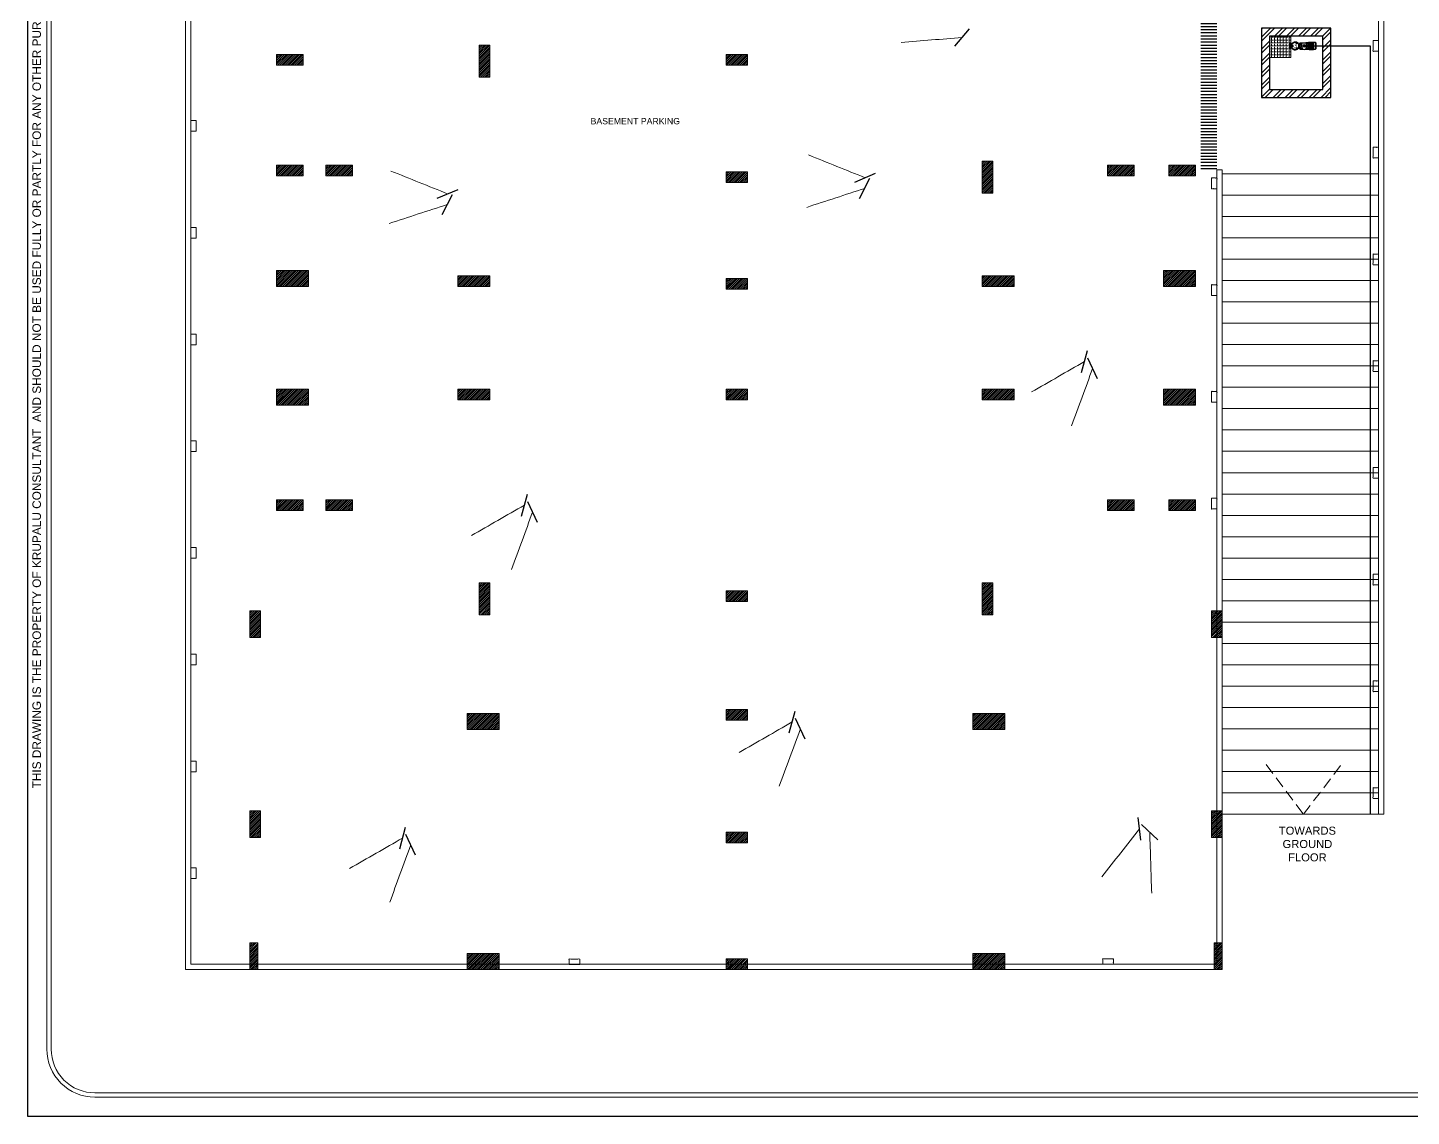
# Model space of a CAD drawing. Header units: inches. Extents: x 1807 to 67852, y 1160 to 20242.
# Drawn here: x 1807 to 3363, y 8093 to 9317 of the extents above; entities that cross this region are included whole.
import ezdxf
from ezdxf.enums import TextEntityAlignment as Align

# ---------------------------------------------------------------- set-up
doc = ezdxf.new("R2010")
doc.units = ezdxf.units.IN
doc.header["$MEASUREMENT"] = 0
doc.linetypes.add('( Hidden )', pattern=[0.375, 0.25, -0.125])
doc.layers.get('0').update_dxf_attribs({"lineweight": 20})
for name, color, linetype, lineweight in [('02WINDOW & DOTTED', 8, 'Continuous', 20), ('4 upvc pip', 5, 'Continuous', 30), ('A-HATCH', 252, 'Continuous', 13), ('BLOCK', 7, 'Continuous', 0), ('COLD WATER', 4, 'Continuous', 30), ('column_01', 7, 'Continuous', 18), ('HATCH', 8, 'Continuous', 0), ('HOT LINE', 1, 'Continuous', 30), ('HOT LINE HATCH', 1, 'Continuous', 5), ('LEGEND', 7, 'Continuous', 15), ('SHOP TEXT', 7, 'Continuous', 15), ('wall', 7, 'Continuous', 20), ('WALL_G', 7, 'Continuous', 30)]:
    doc.layers.add(name, color=color, linetype=linetype, lineweight=lineweight)
doc.styles.add('Krupalu', font='arial.ttf', dxfattribs={"height": 8})
doc.styles.add('Krupalu 1', font='arial.ttf')
doc.styles.add('style2', font='')
doc.styles.get('style2').set_extended_font_data('Serifa BT')
doc.dimstyles.new('WORKING DRAWING', dxfattribs={"dimtxt": 5, "dimasz": 2.75, "dimexe": 2, "dimexo": 2.5, "dimgap": 0.25, "dimtad": 0, "dimdec": 1, "dimzin": 0, "dimdsep": 46, "dimlunit": 4, "dimtxsty": 'style2', "dimblk": 'OBLIQUE', "dimcen": 0.089996, "dimclrd": 256, "dimclre": 256, "dimclrt": 7, "dimadec": 3, "dimazin": 0, "dimtfac": 1, "dimtdec": 0, "dimtofl": 0, "dimtmove": 0, "dimatfit": 3, "dimldrblk": 'OBLIQUE', "dimfxl": 1, "dimtolj": 1, "dimtzin": 0, "dimlwd": -1, "dimlwe": -1, "dimarcsym": 0})
pattern_1 = [(45, (2452.2514, 0), (-1.0606601718, 1.0606601718), [])]

# ---------------------------------------------------------------- blocks, each defined once
blk = doc.blocks.new('A$C538C39F4')
at = {"layer": 'column_01', "lineweight": 18}
h = blk.add_hatch(color=8, dxfattribs=at)
h.dxf.hatch_style = 1
h.paths.add_polyline_path([(0, 9), (9, 9), (9, 0), (0, 0)])
at = {"layer": 'column_01'}
for p, q in [((9, 9), (0, 0)), ((0, 9), (9, 0))]:
    blk.add_line(p, q, dxfattribs=at)
blk.add_lwpolyline([(0, 9), (9, 9), (9, 0), (0, 0)], close=True, dxfattribs=at)
blk = doc.blocks.new('ERTREYTRYT')
at = {"layer": 'HATCH'}
h = blk.add_hatch(dxfattribs=at)
h.set_pattern_fill('ANSI31', color=256, scale=12, style=0)
h.set_pattern_definition(pattern_1)
h.paths.add_polyline_path([(121712.3, -629836.9), (121712.3, -629872.9), (121700.3, -629872.9), (121700.3, -629836.9)])
h = blk.add_hatch(dxfattribs=at)
h.set_pattern_fill('ANSI31', color=256, scale=12, style=0)
h.set_pattern_definition(pattern_1)
h.paths.add_polyline_path([(121922.3, -629836.9), (121922.3, -629866.9), (121934.3, -629866.9), (121934.3, -629836.9)])
h = blk.add_hatch(dxfattribs=at)
h.set_pattern_fill('ANSI31', color=256, scale=12, style=0)
h.set_pattern_definition(pattern_1)
h.paths.add_polyline_path([(122102.3, -629836.9), (122102.3, -629866.9), (122114.3, -629866.9), (122114.3, -629836.9)])
h = blk.add_hatch(dxfattribs=at)
h.set_pattern_fill('ANSI31', color=256, scale=12, style=0)
h.set_pattern_definition(pattern_1)
h.paths.add_polyline_path([(122391.8, -629836.9), (122391.8, -629866.9), (122379.8, -629866.9), (122379.8, -629836.9)])
h = blk.add_hatch(dxfattribs=at)
h.set_pattern_fill('ANSI31', color=256, scale=12, style=0)
h.set_pattern_definition(pattern_1)
h.paths.add_polyline_path([(122550.8, -629839.9), (122550.8, -629875.9), (122568.8, -629875.9), (122568.8, -629839.9)])
h = blk.add_hatch(dxfattribs=at)
h.set_pattern_fill('ANSI31', color=256, scale=12, style=0)
h.set_pattern_definition(pattern_1)
h.paths.add_polyline_path([(122781.8, -629844.4), (122781.8, -629880.4), (122793.8, -629880.4), (122793.8, -629844.4)])
h.paths.add_polyline_path([(122793.8, -629853.4), (122784.8, -629853.4), (122784.8, -629844.4), (122793.8, -629844.4)], flags=16)
h = blk.add_hatch(dxfattribs=at)
h.set_pattern_fill('ANSI31', color=256, scale=12, style=0)
h.set_pattern_definition(pattern_1)
edge = h.paths.add_edge_path()
edge.add_line((122784.8, -629844.4), (122793.8, -629853.4))
h = blk.add_hatch(dxfattribs=at)
h.set_pattern_fill('ANSI31', color=256, scale=12, style=0)
h.set_pattern_definition(pattern_1)
edge = h.paths.add_edge_path()
edge.add_line((122784.8, -629844.4), (122793.8, -629853.4))
h = blk.add_hatch(dxfattribs=at)
h.set_pattern_fill('ANSI31', color=256, scale=12, style=0)
h.set_pattern_definition(pattern_1)
edge = h.paths.add_edge_path()
edge.add_line((122784.8, -629853.4), (122793.8, -629844.4))
h = blk.add_hatch(dxfattribs=at)
h.set_pattern_fill('ANSI31', color=256, scale=12, style=0)
h.set_pattern_definition(pattern_1)
h.paths.add_polyline_path([(121922.3, -629973.4), (121922.3, -629943.4), (121934.3, -629943.4), (121934.3, -629973.4)])
h = blk.add_hatch(dxfattribs=at)
h.set_pattern_fill('ANSI31', color=256, scale=12, style=0)
h.set_pattern_definition(pattern_1)
h.paths.add_polyline_path([(121712.3, -630066.4), (121712.3, -630030.4), (121700.3, -630030.4), (121700.3, -630066.4)])
h = blk.add_hatch(dxfattribs=at)
h.set_pattern_fill('ANSI31', color=256, scale=12, style=0)
h.set_pattern_definition(pattern_1)
h.paths.add_polyline_path([(122102.3, -630066.4), (122102.3, -630030.4), (122114.3, -630030.4), (122114.3, -630066.4)])
h = blk.add_hatch(dxfattribs=at)
h.set_pattern_fill('ANSI31', color=256, scale=12, style=0)
h.set_pattern_definition(pattern_1)
h.paths.add_polyline_path([(122391.8, -630066.4), (122391.8, -630030.4), (122379.8, -630030.4), (122379.8, -630066.4)])
h = blk.add_hatch(dxfattribs=at)
h.set_pattern_fill('ANSI31', color=256, scale=12, style=0)
h.set_pattern_definition(pattern_1)
h.paths.add_polyline_path([(122577.8, -630066.4), (122577.8, -630030.4), (122559.8, -630030.4), (122559.8, -630066.4)])
h = blk.add_hatch(dxfattribs=at)
h.set_pattern_fill('ANSI31', color=256, scale=12, style=0)
h.set_pattern_definition(pattern_1)
h.paths.add_polyline_path([(122781.8, -630066.4), (122781.8, -630030.4), (122793.8, -630030.4), (122793.8, -630066.4)])
h = blk.add_hatch(dxfattribs=at)
h.set_pattern_fill('ANSI31', color=256, scale=12, style=0)
h.set_pattern_definition(pattern_1)
h.paths.add_polyline_path([(121827.8, -630066.4), (121827.8, -630036.4), (121839.8, -630036.4), (121839.8, -630066.4)])
h = blk.add_hatch(dxfattribs=at)
h.set_pattern_fill('ANSI31', color=256, scale=12, style=0)
h.set_pattern_definition(pattern_1)
h.paths.add_polyline_path([(122670.8, -630066.4), (122670.8, -630036.4), (122688.8, -630036.4), (122688.8, -630066.4)])
h = blk.add_hatch(dxfattribs=at)
h.set_pattern_fill('ANSI31', color=256, scale=12, style=0)
h.set_pattern_definition(pattern_1)
h.paths.add_polyline_path([(122114.3, -630165.4), (122084.3, -630165.4), (122084.3, -630174.4), (122114.3, -630174.4)])
h = blk.add_hatch(dxfattribs=at)
h.set_pattern_fill('ANSI31', color=256, scale=12, style=0)
h.set_pattern_definition(pattern_1)
h.paths.add_polyline_path([(122388.8, -630162.4), (122352.8, -630162.4), (122352.8, -630174.4), (122388.8, -630174.4)])
h = blk.add_hatch(dxfattribs=at)
h.set_pattern_fill('ANSI31', color=256, scale=12, style=0)
h.set_pattern_definition(pattern_1)
h.paths.add_polyline_path([(121730.3, -630186.4), (121760.3, -630186.4), (121760.3, -630174.4), (121730.3, -630174.4)])
h = blk.add_hatch(dxfattribs=at)
h.set_pattern_fill('ANSI31', color=256, scale=12, style=0)
h.set_pattern_definition(pattern_1)
h.paths.add_polyline_path([(121970.3, -630186.4), (121940.3, -630186.4), (121940.3, -630174.4), (121970.3, -630174.4)])
h = blk.add_hatch(dxfattribs=at)
h.set_pattern_fill('ANSI31', color=256, scale=12, style=0)
h.set_pattern_definition(pattern_1)
h.paths.add_polyline_path([(122607.8, -630186.4), (122643.8, -630186.4), (122643.8, -630174.4), (122607.8, -630174.4)])
h = blk.add_hatch(dxfattribs=at)
h.set_pattern_fill('ANSI31', color=256, scale=12, style=0)
h.set_pattern_definition(pattern_1)
h.paths.add_polyline_path([(122763.8, -630186.4), (122733.8, -630186.4), (122733.8, -630174.4), (122763.8, -630174.4)])
h = blk.add_hatch(dxfattribs=at)
h.set_pattern_fill('ANSI31', color=256, scale=12, style=0)
h.set_pattern_definition(pattern_1)
h.paths.add_polyline_path([(121730.3, -630291.4), (121760.3, -630291.4), (121760.3, -630303.4), (121730.3, -630303.4)])
h = blk.add_hatch(dxfattribs=at)
h.set_pattern_fill('ANSI31', color=256, scale=12, style=0)
h.set_pattern_definition(pattern_1)
h.paths.add_polyline_path([(121958.3, -630280.9), (121958.3, -630316.9), (121970.3, -630316.9), (121970.3, -630280.9)])
h = blk.add_hatch(dxfattribs=at)
h.set_pattern_fill('ANSI31', color=256, scale=12, style=0)
h.set_pattern_definition(pattern_1)
h.paths.add_polyline_path([(122235.8, -630303.4), (122259.8, -630303.4), (122259.8, -630291.4), (122235.8, -630291.4)])
h = blk.add_hatch(dxfattribs=at)
h.set_pattern_fill('ANSI31', color=256, scale=12, style=0)
h.set_pattern_definition(pattern_1)
h.paths.add_polyline_path([(121730.3, -630415.9), (121760.3, -630415.9), (121760.3, -630427.9), (121730.3, -630427.9)])
h = blk.add_hatch(dxfattribs=at)
h.set_pattern_fill('ANSI31', color=256, scale=12, style=0)
h.set_pattern_definition(pattern_1)
h.paths.add_polyline_path([(121815.8, -630415.9), (121785.8, -630415.9), (121785.8, -630427.9), (121815.8, -630427.9)])
h = blk.add_hatch(dxfattribs=at)
h.set_pattern_fill('ANSI31', color=256, scale=12, style=0)
h.set_pattern_definition(pattern_1)
h.paths.add_polyline_path([(122535.8, -630411.4), (122535.8, -630447.4), (122523.8, -630447.4), (122523.8, -630411.4)])
h = blk.add_hatch(dxfattribs=at)
h.set_pattern_fill('ANSI31', color=256, scale=12, style=0)
h.set_pattern_definition(pattern_1)
h.paths.add_polyline_path([(122664.8, -630415.9), (122694.8, -630415.9), (122694.8, -630427.9), (122664.8, -630427.9)])
h = blk.add_hatch(dxfattribs=at)
h.set_pattern_fill('ANSI31', color=256, scale=12, style=0)
h.set_pattern_definition(pattern_1)
h.paths.add_polyline_path([(122763.8, -630415.9), (122733.8, -630415.9), (122733.8, -630427.9), (122763.8, -630427.9)])
h = blk.add_hatch(dxfattribs=at)
h.set_pattern_fill('ANSI31', color=256, scale=12, style=0)
h.set_pattern_definition(pattern_1)
h.paths.add_polyline_path([(122235.8, -630423.4), (122259.8, -630423.4), (122259.8, -630435.4), (122235.8, -630435.4)])
h = blk.add_hatch(dxfattribs=at)
h.set_pattern_fill('ANSI31', color=256, scale=12, style=0)
h.set_pattern_definition(pattern_1)
h.paths.add_polyline_path([(121730.3, -630534.4), (121766.3, -630534.4), (121766.3, -630552.4), (121730.3, -630552.4)])
h = blk.add_hatch(dxfattribs=at)
h.set_pattern_fill('ANSI31', color=256, scale=12, style=0)
h.set_pattern_definition(pattern_1)
h.paths.add_polyline_path([(121970.3, -630540.4), (121934.3, -630540.4), (121934.3, -630552.4), (121970.3, -630552.4)])
h = blk.add_hatch(dxfattribs=at)
h.set_pattern_fill('ANSI31', color=256, scale=12, style=0)
h.set_pattern_definition(pattern_1)
h.paths.add_polyline_path([(122235.8, -630543.4), (122259.8, -630543.4), (122259.8, -630555.4), (122235.8, -630555.4)])
h = blk.add_hatch(dxfattribs=at)
h.set_pattern_fill('ANSI31', color=256, scale=12, style=0)
h.set_pattern_definition(pattern_1)
h.paths.add_polyline_path([(122523.8, -630540.4), (122559.8, -630540.4), (122559.8, -630552.4), (122523.8, -630552.4)])
h = blk.add_hatch(dxfattribs=at)
h.set_pattern_fill('ANSI31', color=256, scale=12, style=0)
h.set_pattern_definition(pattern_1)
h.paths.add_polyline_path([(122763.8, -630534.4), (122727.8, -630534.4), (122727.8, -630552.4), (122763.8, -630552.4)])
h = blk.add_hatch(dxfattribs=at)
h.set_pattern_fill('ANSI31', color=256, scale=12, style=0)
h.set_pattern_definition(pattern_1)
h.paths.add_polyline_path([(121730.3, -630685.9), (121766.3, -630685.9), (121766.3, -630667.9), (121730.3, -630667.9)])
h = blk.add_hatch(dxfattribs=at)
h.set_pattern_fill('ANSI31', color=256, scale=12, style=0)
h.set_pattern_definition(pattern_1)
h.paths.add_polyline_path([(121970.3, -630679.9), (121934.3, -630679.9), (121934.3, -630667.9), (121970.3, -630667.9)])
h = blk.add_hatch(dxfattribs=at)
h.set_pattern_fill('ANSI31', color=256, scale=12, style=0)
h.set_pattern_definition(pattern_1)
h.paths.add_polyline_path([(122235.8, -630667.9), (122259.8, -630667.9), (122259.8, -630679.9), (122235.8, -630679.9)])
h = blk.add_hatch(dxfattribs=at)
h.set_pattern_fill('ANSI31', color=256, scale=12, style=0)
h.set_pattern_definition(pattern_1)
h.paths.add_polyline_path([(122523.8, -630679.9), (122559.8, -630679.9), (122559.8, -630667.9), (122523.8, -630667.9)])
h = blk.add_hatch(dxfattribs=at)
h.set_pattern_fill('ANSI31', color=256, scale=12, style=0)
h.set_pattern_definition(pattern_1)
h.paths.add_polyline_path([(122763.8, -630685.9), (122727.8, -630685.9), (122727.8, -630667.9), (122763.8, -630667.9)])
h = blk.add_hatch(dxfattribs=at)
h.set_pattern_fill('ANSI31', color=256, scale=12, style=0)
h.set_pattern_definition(pattern_1)
h.paths.add_polyline_path([(121730.3, -630804.4), (121760.3, -630804.4), (121760.3, -630792.4), (121730.3, -630792.4)])
h = blk.add_hatch(dxfattribs=at)
h.set_pattern_fill('ANSI31', color=256, scale=12, style=0)
h.set_pattern_definition(pattern_1)
h.paths.add_polyline_path([(121815.8, -630804.4), (121785.8, -630804.4), (121785.8, -630792.4), (121815.8, -630792.4)])
h = blk.add_hatch(dxfattribs=at)
h.set_pattern_fill('ANSI31', color=256, scale=12, style=0)
h.set_pattern_definition(pattern_1)
h.paths.add_polyline_path([(122664.8, -630804.4), (122694.8, -630804.4), (122694.8, -630792.4), (122664.8, -630792.4)])
h = blk.add_hatch(dxfattribs=at)
h.set_pattern_fill('ANSI31', color=256, scale=12, style=0)
h.set_pattern_definition(pattern_1)
h.paths.add_polyline_path([(122763.8, -630804.4), (122733.8, -630804.4), (122733.8, -630792.4), (122763.8, -630792.4)])
h = blk.add_hatch(dxfattribs=at)
h.set_pattern_fill('ANSI31', color=256, scale=12, style=0)
h.set_pattern_definition(pattern_1)
h.paths.add_polyline_path([(121958.3, -630921.4), (121958.3, -630885.4), (121970.3, -630885.4), (121970.3, -630921.4)])
h = blk.add_hatch(dxfattribs=at)
h.set_pattern_fill('ANSI31', color=256, scale=12, style=0)
h.set_pattern_definition(pattern_1)
h.paths.add_polyline_path([(122535.8, -630921.4), (122535.8, -630885.4), (122523.8, -630885.4), (122523.8, -630921.4)])
h = blk.add_hatch(dxfattribs=at)
h.set_pattern_fill('ANSI31', color=256, scale=12, style=0)
h.set_pattern_definition(pattern_1)
h.paths.add_polyline_path([(122235.8, -630894.4), (122259.8, -630894.4), (122259.8, -630906.4), (122235.8, -630906.4)])
h = blk.add_hatch(dxfattribs=at)
h.set_pattern_fill('ANSI31', color=256, scale=12, style=0)
h.set_pattern_definition(pattern_1)
h.paths.add_polyline_path([(121712.3, -630916.9), (121712.3, -630946.9), (121700.3, -630946.9), (121700.3, -630916.9)])
h = blk.add_hatch(dxfattribs=at)
h.set_pattern_fill('ANSI31', color=256, scale=12, style=0)
h.set_pattern_definition(pattern_1)
h.paths.add_polyline_path([(122781.8, -630916.9), (122781.8, -630946.9), (122793.8, -630946.9), (122793.8, -630916.9)])
h = blk.add_hatch(dxfattribs=at)
h.set_pattern_fill('ANSI31', color=256, scale=12, style=0)
h.set_pattern_definition(pattern_1)
h.paths.add_polyline_path([(121980.8, -631032.4), (121944.8, -631032.4), (121944.8, -631050.4), (121980.8, -631050.4)])
h = blk.add_hatch(dxfattribs=at)
h.set_pattern_fill('ANSI31', color=256, scale=12, style=0)
h.set_pattern_definition(pattern_1)
h.paths.add_polyline_path([(122235.8, -631027.9), (122259.8, -631027.9), (122259.8, -631039.9), (122235.8, -631039.9)])
h = blk.add_hatch(dxfattribs=at)
h.set_pattern_fill('ANSI31', color=256, scale=12, style=0)
h.set_pattern_definition(pattern_1)
h.paths.add_polyline_path([(122513.3, -631032.4), (122549.3, -631032.4), (122549.3, -631050.4), (122513.3, -631050.4)])
h = blk.add_hatch(dxfattribs=at)
h.set_pattern_fill('ANSI31', color=256, scale=12, style=0)
h.set_pattern_definition(pattern_1)
h.paths.add_polyline_path([(121712.3, -631141.9), (121712.3, -631171.9), (121700.3, -631171.9), (121700.3, -631141.9)])
h = blk.add_hatch(dxfattribs=at)
h.set_pattern_fill('ANSI31', color=256, scale=12, style=0)
h.set_pattern_definition(pattern_1)
h.paths.add_polyline_path([(122781.8, -631141.9), (122781.8, -631171.9), (122793.8, -631171.9), (122793.8, -631141.9)])
h = blk.add_hatch(dxfattribs=at)
h.set_pattern_fill('ANSI31', color=256, scale=12, style=0)
h.set_pattern_definition(pattern_1)
h.paths.add_polyline_path([(122235.8, -631165.9), (122259.8, -631165.9), (122259.8, -631177.9), (122235.8, -631177.9)])
h = blk.add_hatch(dxfattribs=at)
h.set_pattern_fill('ANSI31', color=256, scale=12, style=0)
h.set_pattern_definition(pattern_1)
h.paths.add_polyline_path([(121709.3, -631320.4), (121709.3, -631290.4), (121700.3, -631290.4), (121700.3, -631320.4)])
h = blk.add_hatch(dxfattribs=at)
h.set_pattern_fill('ANSI31', color=256, scale=12, style=0)
h.set_pattern_definition(pattern_1)
h.paths.add_polyline_path([(122793.8, -631320.4), (122793.8, -631290.4), (122784.8, -631290.4), (122784.8, -631320.4)])
h = blk.add_hatch(dxfattribs=at)
h.set_pattern_fill('ANSI31', color=256, scale=12, style=0)
h.set_pattern_definition(pattern_1)
h.paths.add_polyline_path([(121980.8, -631302.4), (121944.8, -631302.4), (121944.8, -631320.4), (121980.8, -631320.4)])
h = blk.add_hatch(dxfattribs=at)
h.set_pattern_fill('ANSI31', color=256, scale=12, style=0)
h.set_pattern_definition(pattern_1)
h.paths.add_polyline_path([(122513.3, -631302.4), (122549.3, -631302.4), (122549.3, -631320.4), (122513.3, -631320.4)])
h = blk.add_hatch(dxfattribs=at)
h.set_pattern_fill('ANSI31', color=256, scale=12, style=0)
h.set_pattern_definition(pattern_1)
h.paths.add_polyline_path([(122235.8, -631320.4), (122259.8, -631320.4), (122259.8, -631308.4), (122235.8, -631308.4)])
at = {"layer": 'column_01'}
for points in [[(121712.3, -629836.9), (121712.3, -629872.9), (121700.3, -629872.9), (121700.3, -629836.9)], [(121922.3, -629836.9), (121922.3, -629866.9), (121934.3, -629866.9), (121934.3, -629836.9)], [(122102.3, -629836.9), (122102.3, -629866.9), (122114.3, -629866.9), (122114.3, -629836.9)], [(122391.8, -629836.9), (122391.8, -629866.9), (122379.8, -629866.9), (122379.8, -629836.9)], [(122550.8, -629839.9), (122550.8, -629875.9), (122568.8, -629875.9), (122568.8, -629839.9)], [(122781.8, -629844.4), (122781.8, -629880.4), (122793.8, -629880.4), (122793.8, -629844.4)], [(121922.3, -629973.4), (121922.3, -629943.4), (121934.3, -629943.4), (121934.3, -629973.4)], [(121712.3, -630066.4), (121712.3, -630030.4), (121700.3, -630030.4), (121700.3, -630066.4)], [(122102.3, -630066.4), (122102.3, -630030.4), (122114.3, -630030.4), (122114.3, -630066.4)], [(122391.8, -630066.4), (122391.8, -630030.4), (122379.8, -630030.4), (122379.8, -630066.4)], [(122577.8, -630066.4), (122577.8, -630030.4), (122559.8, -630030.4), (122559.8, -630066.4)], [(122781.8, -630066.4), (122781.8, -630030.4), (122793.8, -630030.4), (122793.8, -630066.4)], [(121827.8, -630066.4), (121827.8, -630036.4), (121839.8, -630036.4), (121839.8, -630066.4)], [(122670.8, -630066.4), (122670.8, -630036.4), (122688.8, -630036.4), (122688.8, -630066.4)], [(122114.3, -630165.4), (122084.3, -630165.4), (122084.3, -630174.4), (122114.3, -630174.4)], [(122388.8, -630162.4), (122352.8, -630162.4), (122352.8, -630174.4), (122388.8, -630174.4)], [(121730.3, -630186.4), (121760.3, -630186.4), (121760.3, -630174.4), (121730.3, -630174.4)], [(121970.3, -630186.4), (121940.3, -630186.4), (121940.3, -630174.4), (121970.3, -630174.4)], [(122607.8, -630186.4), (122643.8, -630186.4), (122643.8, -630174.4), (122607.8, -630174.4)], [(122763.8, -630186.4), (122733.8, -630186.4), (122733.8, -630174.4), (122763.8, -630174.4)], [(121730.3, -630291.4), (121760.3, -630291.4), (121760.3, -630303.4), (121730.3, -630303.4)], [(121958.3, -630280.9), (121958.3, -630316.9), (121970.3, -630316.9), (121970.3, -630280.9)], [(122235.8, -630303.4), (122259.8, -630303.4), (122259.8, -630291.4), (122235.8, -630291.4)], [(121730.3, -630415.9), (121760.3, -630415.9), (121760.3, -630427.9), (121730.3, -630427.9)], [(121815.8, -630415.9), (121785.8, -630415.9), (121785.8, -630427.9), (121815.8, -630427.9)], [(122535.8, -630411.4), (122535.8, -630447.4), (122523.8, -630447.4), (122523.8, -630411.4)], [(122664.8, -630415.9), (122694.8, -630415.9), (122694.8, -630427.9), (122664.8, -630427.9)], [(122763.8, -630415.9), (122733.8, -630415.9), (122733.8, -630427.9), (122763.8, -630427.9)], [(122235.8, -630423.4), (122259.8, -630423.4), (122259.8, -630435.4), (122235.8, -630435.4)], [(121730.3, -630534.4), (121766.3, -630534.4), (121766.3, -630552.4), (121730.3, -630552.4)], [(121970.3, -630540.4), (121934.3, -630540.4), (121934.3, -630552.4), (121970.3, -630552.4)], [(122235.8, -630543.4), (122259.8, -630543.4), (122259.8, -630555.4), (122235.8, -630555.4)], [(122523.8, -630540.4), (122559.8, -630540.4), (122559.8, -630552.4), (122523.8, -630552.4)], [(122763.8, -630534.4), (122727.8, -630534.4), (122727.8, -630552.4), (122763.8, -630552.4)], [(121730.3, -630685.9), (121766.3, -630685.9), (121766.3, -630667.9), (121730.3, -630667.9)], [(121970.3, -630679.9), (121934.3, -630679.9), (121934.3, -630667.9), (121970.3, -630667.9)], [(122235.8, -630667.9), (122259.8, -630667.9), (122259.8, -630679.9), (122235.8, -630679.9)], [(122523.8, -630679.9), (122559.8, -630679.9), (122559.8, -630667.9), (122523.8, -630667.9)], [(122763.8, -630685.9), (122727.8, -630685.9), (122727.8, -630667.9), (122763.8, -630667.9)], [(121730.3, -630804.4), (121760.3, -630804.4), (121760.3, -630792.4), (121730.3, -630792.4)], [(121815.8, -630804.4), (121785.8, -630804.4), (121785.8, -630792.4), (121815.8, -630792.4)], [(122664.8, -630804.4), (122694.8, -630804.4), (122694.8, -630792.4), (122664.8, -630792.4)], [(122763.8, -630804.4), (122733.8, -630804.4), (122733.8, -630792.4), (122763.8, -630792.4)], [(121958.3, -630921.4), (121958.3, -630885.4), (121970.3, -630885.4), (121970.3, -630921.4)], [(122535.8, -630921.4), (122535.8, -630885.4), (122523.8, -630885.4), (122523.8, -630921.4)], [(122235.8, -630894.4), (122259.8, -630894.4), (122259.8, -630906.4), (122235.8, -630906.4)], [(121712.3, -630916.9), (121712.3, -630946.9), (121700.3, -630946.9), (121700.3, -630916.9)], [(122781.8, -630916.9), (122781.8, -630946.9), (122793.8, -630946.9), (122793.8, -630916.9)], [(121980.8, -631032.4), (121944.8, -631032.4), (121944.8, -631050.4), (121980.8, -631050.4)], [(122235.8, -631027.9), (122259.8, -631027.9), (122259.8, -631039.9), (122235.8, -631039.9)], [(122513.3, -631032.4), (122549.3, -631032.4), (122549.3, -631050.4), (122513.3, -631050.4)], [(121712.3, -631141.9), (121712.3, -631171.9), (121700.3, -631171.9), (121700.3, -631141.9)], [(122781.8, -631141.9), (122781.8, -631171.9), (122793.8, -631171.9), (122793.8, -631141.9)], [(122235.8, -631165.9), (122259.8, -631165.9), (122259.8, -631177.9), (122235.8, -631177.9)], [(121709.3, -631320.4), (121709.3, -631290.4), (121700.3, -631290.4), (121700.3, -631320.4)], [(122793.8, -631320.4), (122793.8, -631290.4), (122784.8, -631290.4), (122784.8, -631320.4)], [(121980.8, -631302.4), (121944.8, -631302.4), (121944.8, -631320.4), (121980.8, -631320.4)], [(122513.3, -631302.4), (122549.3, -631302.4), (122549.3, -631320.4), (122513.3, -631320.4)], [(122235.8, -631320.4), (122259.8, -631320.4), (122259.8, -631308.4), (122235.8, -631308.4)]]:
    blk.add_lwpolyline(points, close=True, dxfattribs=at)
at = {"layer": 'column_01', "xscale": -1, "rotation": 90}
blk.add_blockref('A$C538C39F4', (122793.8, -629844.4), dxfattribs=at)
blk = doc.blocks.new('fuy')
at = {"layer": 'COLD WATER'}
blk.add_hatch(color=256, dxfattribs=at).paths.add_polyline_path([(11218.8, 91113.8, 1), (11218.8, 91116.3, 1)])
for p, q in [((11216.6, 91121.3), (11215.5, 91119.5)), ((11216.7, 91128.9), (11215.8, 91130.1)), ((11219.4, 91131.3), (11217.2, 91131.3)), ((11220.8, 91121.2), (11222.1, 91119.5)), ((11221, 91128.9), (11221.8, 91130.1)), ((11215.3, 91119.5), (11215.3, 91116.5)), ((11215.3, 91119.5), (11222.1, 91119.5)), ((11215.3, 91113.5), (11215.3, 91109.5)), ((11222.1, 91119.5), (11222.1, 91113)), ((11222.1, 91109.5), (11222.1, 91113)), ((11214.7, 91102.6), (11214.7, 91104.5)), ((11214.7, 91104.5), (11222.9, 91104.5)), ((11222.9, 91102.6), (11214.7, 91102.6)), ((11222.9, 91104.5), (11222.9, 91102.6))]:
    blk.add_line(p, q, dxfattribs=at)
for points in [[(11222.2, 91131), (11222.2, 91130.1), (11215.5, 91130.1), (11215.5, 91131)], [(11217.2, 91131), (11217.2, 91131.3), (11220.4, 91131.3), (11220.4, 91131)]]:
    blk.add_lwpolyline(points, close=True, dxfattribs=at)
for points in [[(11214.9, 91109.5), (11214.9, 91110.1), (11215.3, 91110.1)], [(11222.7, 91104.5), (11222.7, 91109.5), (11214.9, 91109.5), (11214.9, 91104.5)], [(11222.7, 91109.5), (11222.7, 91110.2), (11222.1, 91110.2)], [(11222.9, 91102.6), (11222.2, 91101.8), (11215.4, 91101.8), (11214.7, 91102.6)]]:
    blk.add_lwpolyline(points, dxfattribs=at)
blk.add_circle((11218.8, 91115), 1.22, dxfattribs=at)
for start, end in [(163.622, 16.378), (16.378, 163.622)]:
    blk.add_arc((11218.8, 91125.1), 4.4, start, end, dxfattribs=at)
at = {"layer": 'HATCH'}
for p, q in [((11216.6, 91119.8), (11216.6, 91121.3)), ((11217.1, 91129.1), (11217.1, 91130.1)), ((11218.8, 91130.1), (11218.8, 91129.2)), ((11220.6, 91130.1), (11220.6, 91129.1)), ((11220.8, 91119.8), (11220.8, 91121.2)), ((11215.5, 91109.5), (11215.5, 91104.5)), ((11215.9, 91119.5), (11215.9, 91117.2)), ((11216.4, 91119), (11215.9, 91119.5)), ((11215.9, 91112.9), (11215.9, 91110.4)), ((11216.4, 91110.9), (11215.9, 91110.4)), ((11215.9, 91110.4), (11217.9, 91110.4)), ((11216, 91109.5), (11216, 91104.5)), ((11216.4, 91117.4), (11216.4, 91119)), ((11216.4, 91119), (11217.9, 91119)), ((11216.4, 91112.6), (11216.4, 91110.9)), ((11216.4, 91110.9), (11217.9, 91110.9)), ((11216.5, 91109.5), (11216.5, 91104.5)), ((11217, 91109.5), (11217, 91104.5)), ((11217.5, 91109.5), (11217.5, 91104.5)), ((11217.9, 91119.5), (11217.9, 91117.8)), ((11217.9, 91110.4), (11217.9, 91112.3)), ((11218, 91109.5), (11218, 91104.5)), ((11218.5, 91109.5), (11218.5, 91104.5)), ((11219, 91109.5), (11219, 91109)), ((11219, 91105.8), (11219, 91104.5)), ((11219.3, 91109), (11219.3, 91105.8)), ((11219.5, 91109.5), (11219.5, 91109)), ((11219.5, 91105.8), (11219.5, 91104.5)), ((11219.8, 91119.5), (11219.8, 91117.8)), ((11221.2, 91119), (11219.8, 91119)), ((11219.8, 91110.4), (11219.8, 91112.3)), ((11221.2, 91110.9), (11219.8, 91110.9)), ((11221.7, 91110.4), (11219.8, 91110.4)), ((11220, 91109.5), (11220, 91109)), ((11220.6, 91108.4), (11220, 91108.5)), ((11220.6, 91106.5), (11220, 91106.5)), ((11220, 91105.8), (11220, 91104.5)), ((11220.5, 91109.5), (11220.5, 91109)), ((11220.5, 91105.8), (11220.5, 91104.5)), ((11221, 91109.5), (11221, 91109)), ((11221, 91105.8), (11221, 91104.5)), ((11221.2, 91119), (11221.7, 91119.5)), ((11221.2, 91117.6), (11221.2, 91119)), ((11221.2, 91112.5), (11221.2, 91110.9)), ((11221.2, 91110.9), (11221.7, 91110.4)), ((11221.5, 91109.5), (11221.5, 91109)), ((11221.5, 91105.8), (11221.5, 91104.5)), ((11221.7, 91112.5), (11221.7, 91110.4)), ((11222, 91109.5), (11222, 91109)), ((11222, 91105.8), (11222, 91104.5))]:
    blk.add_line(p, q, dxfattribs=at)
for points in [[(11215.4, 91123.9, -0.312452), (11215.4, 91124, -0.02483), (11215.5, 91124.1, -0.312452), (11215.6, 91124, 0.242394), (11216.6, 91123.8, -0.312452), (11216.7, 91123.7, -0.02483), (11216.7, 91123.7, -0.312452), (11216.7, 91123.6, 0.242394), (11216.4, 91122.5, -0.312452), (11216.4, 91122.4, -0.02483), (11216.3, 91122.4, -0.312452), (11216.3, 91122.4, 0.242394), (11215.2, 91122.7, -0.312452), (11215.1, 91122.7, -0.02483), (11215.1, 91122.8, -0.312452), (11215.1, 91122.9, 0.242394)], [(11219.6, 91128.6, -0.312452), (11219.6, 91128.6, -0.02483), (11219.6, 91128.5, -0.312452), (11219.6, 91128.4, 0.242394), (11218.8, 91127.6, -0.312452), (11218.7, 91127.6, -0.02483), (11218.6, 91127.6, -0.312452), (11218.6, 91127.6, 0.242394), (11217.8, 91128.4, -0.312452), (11217.8, 91128.5, -0.02483), (11217.8, 91128.6, -0.312452), (11217.8, 91128.6, 0.242394), (11218.6, 91129.4, -0.312452), (11218.7, 91129.4, -0.02483), (11218.7, 91129.4, -0.312452), (11218.8, 91129.4, 0.242394)], [(11221.5, 91122.7, -0.312452), (11221.4, 91122.7, -0.02483), (11221.4, 91122.7, -0.312452), (11221.3, 91122.8, 0.242394), (11221.1, 91123.9, -0.312452), (11221, 91123.9, -0.02483), (11221.1, 91124, -0.312452), (11221.2, 91124, 0.242394), (11222.2, 91124.3, -0.312452), (11222.3, 91124.3, -0.02483), (11222.4, 91124.3, -0.312452), (11222.4, 91124.2, 0.242394), (11222.7, 91123.1, -0.312452), (11222.7, 91123.1, -0.02483), (11222.7, 91123, -0.312452), (11222.6, 91123, 0.242394)]]:
    blk.add_lwpolyline(points, format="xyb", close=True, dxfattribs=at)
for points in [[(11216.6, 91119.5), (11216.6, 91119.8), (11216, 91119.8), (11216, 91119.5)], [(11217.9, 91119.5), (11217.9, 91119.8), (11217.3, 91119.8), (11217.3, 91119.5)], [(11222.7, 91109), (11222.7, 91105.8), (11218.5, 91105.8), (11218.5, 91109)], [(11219.9, 91119.5), (11219.9, 91119.8), (11219.3, 91119.8), (11219.3, 91119.5)], [(11220.8, 91119.5), (11220.8, 91119.8), (11221.4, 91119.8), (11221.4, 91119.5)], [(11222.2, 91108.2), (11222.2, 91106.7), (11221.1, 91106.7), (11221.1, 91108.2)]]:
    blk.add_lwpolyline(points, close=True, dxfattribs=at)
for points in [[(11219.1, 91109.5), (11219.1, 91110.1), (11218.2, 91110.1), (11218.2, 91109.5)], [(11220.9, 91108.8), (11220.4, 91108.8), (11220, 91108.5), (11220, 91106.5), (11220.3, 91106.1), (11220.9, 91106.1)], [(11222.7, 91108.4), (11222.2, 91108.8), (11220.9, 91108.8), (11220.6, 91108.4), (11220.6, 91106.5), (11220.9, 91106.1), (11222.3, 91106.1), (11222.7, 91106.5)], [(11221.7, 91119.5), (11221.7, 91117.6)]]:
    blk.add_lwpolyline(points, dxfattribs=at)
at = {"layer": 'HATCH', "ltscale": 0.5}
blk.add_circle((11218.8, 91115), 1.42, dxfattribs=at)
at = {"layer": 'HATCH'}
for centre, radius, start, end in [((11218.8, 91125.1), 3.84, 98.3877, 206.3338), ((11218.8, 91125.1), 3.84, 218.9714, 326.3338), ((11218.8, 91125.1), 3.84, 18.8429, 85.7501), ((11218.8, 91125.1), 3.84, 338.9714, 18.8429), ((11218.8, 91115), 2.88, 63.9382, 116.0618), ((11218.8, 91115), 2.88, 243.9382, 296.0618)]:
    blk.add_arc(centre, radius, start, end, dxfattribs=at)
at = {"layer": 'HOT LINE'}
for p, q in [((11217.4, 91117.6), (11221.8, 91117.6)), ((11217.4, 91112.5), (11221.8, 91112.5)), ((11221.8, 91112.5), (11221.8, 91117.6))]:
    blk.add_line(p, q, dxfattribs=at)
blk.add_arc((11217.4, 91115), 2.58, 90, 270, dxfattribs=at)
at = {"layer": 'LEGEND', "style": 'Krupalu 1'}
blk.add_text('G', height=4, dxfattribs=at).set_placement((11218.6, 91123.2), align=Align.CENTER)
blk = doc.blocks.new('_Oblique')
at = {"layer": 'WALL_G', "color": 0, "lineweight": -2}
blk.add_line((-0.5, -0.5), (0.5, 0.5), dxfattribs=at)

msp = doc.modelspace()

# ---------------------------------------------------------------- hatches: boundary and pattern name
at = {"layer": 'HATCH'}
h = msp.add_hatch(dxfattribs=at)
h.set_pattern_fill('ANSI32', color=256, style=0)
h.set_pattern_definition([(45, (-222372.173, -31688.956), (-6.7351921, 6.7351921), []), (45, (-222367.683, -31688.956), (-6.7351921, 6.7351921), [])])
h.paths.add_polyline_path([(3194.5, 9238.7), (3272.5, 9238.7), (3272.5, 9316.7), (3194.5, 9316.7)])
h.paths.add_polyline_path([(3203.5, 9247.7), (3263.5, 9247.7), (3263.5, 9307.7), (3203.5, 9307.7)], flags=16)
h = msp.add_hatch(dxfattribs=at)
h.set_pattern_fill('ANGLE', color=256, scale=12, style=0)
h.set_pattern_definition([(0, (2129.8787, 8494.839), (0, 3.3), [2.4, -0.9]), (90, (2129.8787, 8494.839), (-3.3, 0), [2.4, -0.9])])
h.paths.add_polyline_path([(3203.5, 9307.7), (3227.5, 9307.7), (3227.5, 9283.7), (3203.5, 9283.7)])
at = {"layer": 'HOT LINE'}
h = msp.add_hatch(dxfattribs=at)
h.set_pattern_fill('ANSI31', color=256, scale=27.764409, angle=135, style=0)
h.set_pattern_definition([(180, (16558.163, -409625.5652), (0, -3.470551127), [])])
h.paths.add_polyline_path([(3126.4, 9395.2), (3126.4, 9157.4), (3144.4, 9157.4), (3144.4, 9395.2)])

# ---------------------------------------------------------------- linework, layer by layer
msp.add_line((3331.9, 8432.9), (3325.9, 8432.9))
for points in [[(1990.5, 9212.7), (1996.5, 9212.7), (1996.5, 9200.7), (1990.5, 9200.7)], [(1990.5, 9092.7), (1996.5, 9092.7), (1996.5, 9080.7), (1990.5, 9080.7)], [(1990.5, 8972.7), (1996.5, 8972.7), (1996.5, 8960.7), (1990.5, 8960.7)], [(1990.5, 8852.7), (1996.5, 8852.7), (1996.5, 8840.7), (1990.5, 8840.7)], [(1990.5, 8732.7), (1996.5, 8732.7), (1996.5, 8720.7), (1990.5, 8720.7)], [(1990.5, 8612.7), (1996.5, 8612.7), (1996.5, 8600.7), (1990.5, 8600.7)], [(1990.5, 8492.7), (1996.5, 8492.7), (1996.5, 8480.7), (1990.5, 8480.7)], [(1990.5, 8372.7), (1996.5, 8372.7), (1996.5, 8360.7), (1990.5, 8360.7)]]:
    msp.add_lwpolyline(points, close=True)
at = {"linetype": '( Hidden )', "ltscale": 50}
msp.add_lwpolyline([(3199.6, 8488.8), (3241.7, 8432.9), (3284.1, 8488.6)], dxfattribs=at)
for points in [[(3325.9, 9290.7), (3319.9, 9290.7), (3319.9, 9302.7), (3325.9, 9302.7), (3325.9, 9290.7)], [(3325.9, 9170.7), (3319.9, 9170.7), (3319.9, 9182.7), (3325.9, 9182.7), (3325.9, 9170.7)], [(3144.4, 9136.2), (3138.4, 9136.2), (3138.4, 9148.2), (3144.4, 9148.2), (3144.4, 9136.2)], [(3325.9, 9050.7), (3319.9, 9050.7), (3319.9, 9062.7), (3325.9, 9062.7), (3325.9, 9050.7)], [(3144.4, 9016.2), (3138.4, 9016.2), (3138.4, 9028.2), (3144.4, 9028.2), (3144.4, 9016.2)], [(3325.9, 8930.7), (3319.9, 8930.7), (3319.9, 8942.7), (3325.9, 8942.7), (3325.9, 8930.7)], [(3144.4, 8896.2), (3138.4, 8896.2), (3138.4, 8908.2), (3144.4, 8908.2), (3144.4, 8896.2)], [(3325.9, 8810.7), (3319.9, 8810.7), (3319.9, 8822.7), (3325.9, 8822.7), (3325.9, 8810.7)], [(3144.4, 8776.2), (3138.4, 8776.2), (3138.4, 8788.2), (3144.4, 8788.2), (3144.4, 8776.2)], [(3325.9, 8690.7), (3319.9, 8690.7), (3319.9, 8702.7), (3325.9, 8702.7), (3325.9, 8690.7)], [(3325.9, 8570.7), (3319.9, 8570.7), (3319.9, 8582.7), (3325.9, 8582.7), (3325.9, 8570.7)], [(3325.9, 8450.7), (3319.9, 8450.7), (3319.9, 8462.7), (3325.9, 8462.7), (3325.9, 8450.7)], [(2415.9, 8264.1), (2415.9, 8270.1), (2427.9, 8270.1), (2427.9, 8264.1), (2415.9, 8264.1)], [(3015.9, 8264.2), (3015.9, 8270.2), (3027.9, 8270.2), (3027.9, 8264.2), (3015.9, 8264.2)]]:
    msp.add_open_spline(points, degree=1)
at = {"layer": '02WINDOW & DOTTED'}
for p, q in [((3150.4, 9152.9), (3325.9, 9152.9)), ((3150.4, 9128.9), (3325.9, 9128.9)), ((3150.4, 9104.9), (3325.9, 9104.9)), ((3150.4, 9080.9), (3325.9, 9080.9)), ((3150.4, 9056.9), (3325.9, 9056.9)), ((3150.4, 9032.9), (3325.9, 9032.9)), ((3150.4, 9008.9), (3325.9, 9008.9)), ((3150.4, 8984.9), (3325.9, 8984.9)), ((3150.4, 8960.9), (3325.9, 8960.9)), ((3150.4, 8936.9), (3325.9, 8936.9)), ((3150.4, 8912.9), (3325.9, 8912.9)), ((3150.4, 8888.9), (3325.9, 8888.9)), ((3150.4, 8864.9), (3325.9, 8864.9)), ((3150.4, 8840.9), (3325.9, 8840.9)), ((3150.4, 8816.9), (3325.9, 8816.9)), ((3150.4, 8792.9), (3325.9, 8792.9)), ((3150.4, 8768.9), (3325.9, 8768.9)), ((3150.4, 8744.9), (3325.9, 8744.9)), ((3150.4, 8720.9), (3325.9, 8720.9)), ((3150.4, 8696.9), (3325.9, 8696.9)), ((3150.4, 8672.9), (3325.9, 8672.9)), ((3150.4, 8648.9), (3325.9, 8648.9)), ((3150.4, 8624.9), (3325.9, 8624.9)), ((3150.4, 8600.9), (3325.9, 8600.9)), ((3150.4, 8576.9), (3325.9, 8576.9)), ((3150.4, 8552.9), (3325.9, 8552.9)), ((3150.4, 8528.9), (3325.9, 8528.9)), ((3150.4, 8504.9), (3325.9, 8504.9)), ((3150.4, 8480.9), (3325.9, 8480.9)), ((3150.4, 8456.9), (3325.9, 8456.9)), ((3150.4, 8432.9), (3325.9, 8432.9))]:
    msp.add_line(p, q, dxfattribs=at)
at = {"layer": '4 upvc pip'}
msp.add_lwpolyline([(1807.2, 10064.3), (4594.9, 10064.3), (4594.9, 8093.2), (1807.2, 8093.2)], close=True, dxfattribs=at)
at = {"layer": 'A-HATCH'}
for points in [[(4519.2, 10042.7), (1878.1, 10042.7, 0.414214), (1828.8, 9993.4), (1828.8, 8168.9, 0.414214), (1882.8, 8114.8), (4515.7, 8114.8, 0.414214), (4573.3, 8172.4), (4573.3, 9988.7, 0.414214)], [(4519.2, 10037.9), (1878.1, 10037.9, 0.414214), (1833.6, 9993.4), (1833.6, 8168.9, 0.414214), (1882.8, 8119.6), (4515.7, 8119.6, 0.414214), (4568.5, 8172.4), (4568.5, 9988.7, 0.414214)]]:
    msp.add_lwpolyline(points, format="xyb", close=True, dxfattribs=at)
at = {"layer": 'COLD WATER'}
for p, q in [((3242.4, 9296.7), (3316.6, 9296.7)), ((3316.6, 9296.7), (3316.6, 8432.9))]:
    msp.add_line(p, q, dxfattribs=at)
at = {"layer": 'HOT LINE'}
for points in [[(3194.5, 9238.7), (3272.5, 9238.7), (3272.5, 9316.7), (3194.5, 9316.7)], [(3203.5, 9247.7), (3263.5, 9247.7), (3263.5, 9307.7), (3203.5, 9307.7)]]:
    msp.add_lwpolyline(points, close=True, dxfattribs=at)
at = {"layer": 'wall'}
for p, q in [((3325.9, 9901.3), (3325.9, 8432.9)), ((3331.9, 9907.1), (3331.9, 8432.9)), ((1984.5, 9741.7), (1984.5, 8258.2)), ((1990.5, 8264.2), (1990.5, 9735.7)), ((3150.4, 9157.4), (3144.4, 9157.4)), ((3144.4, 9157.4), (3144.4, 8264.2)), ((3150.4, 8258.2), (3150.4, 9157.4)), ((3144.4, 8264.2), (1990.5, 8264.2)), ((1984.5, 8258.2), (3150.4, 8258.2))]:
    msp.add_line(p, q, dxfattribs=at)
msp.add_lwpolyline([(3203.5, 9307.7), (3227.5, 9307.7), (3227.5, 9283.7), (3203.5, 9283.7)], close=True, dxfattribs=at)

# ---------------------------------------------------------------- block references
at = {"layer": 'COLD WATER', "rotation": 90}
msp.add_blockref('fuy', (94357.5, -1922.1), dxfattribs=at)
at = {"layer": 'column_01'}
msp.add_blockref('ERTREYTRYT', (-119643.4, 639578.6), dxfattribs=at)

# ---------------------------------------------------------------- texts
at = {"layer": 'BLOCK', "style": 'Krupalu'}
msp.add_text('THIS DRAWING IS THE PROPERTY OF KRUPALU CONSULTANT  AND SHOULD NOT BE USED FULLY OR PARTLY FOR ANY OTHER PURPOSE OTHER THAN THAT ISSUED FOR WITHOUT THE PRIOR PERMISSION.', height=9.5294, rotation=90, dxfattribs=at).set_placement((1822.1, 8461.9))
at = {"layer": 'SHOP TEXT', "ltscale": 0.1, "attachment_point": 2, "style": 'Krupalu 1'}
for s, insert, char_height, width in [('\\A1;BASEMENT PARKING', (2490.4, 9215.6), 7, 204.331), ('\\A1;TOWARDS \\PGROUND\\PFLOOR', (3246.1, 8418.9), 9, 79.998)]:
    msp.add_mtext(s, dxfattribs=dict(at, insert=insert, char_height=char_height, width=width))

# ---------------------------------------------------------------- leaders
at = {"layer": 'HOT LINE HATCH', "path_type": 1}
for points in [[(2857.8, 9306.1), (2789.3, 9300.7)], [(2748.8, 9148.5), (2685.1, 9174.1)], [(2279.4, 9130.4), (2215.7, 9156)], [(2748.4, 9136.5), (2683.1, 9115.2)], [(2279, 9118.4), (2213.7, 9097.1)], [(2995.4, 8941.8), (2935.9, 8907.6)], [(3004.6, 8934.1), (2980.9, 8869.6)], [(2365.7, 8780.4), (2306.2, 8746.2)], [(2374.9, 8772.6), (2351.3, 8708.2)], [(2666.8, 8536.6), (2607.3, 8502.4)], [(2676, 8528.9), (2652.3, 8464.4)], [(2228.8, 8406.1), (2169.2, 8371.9)], [(3057.3, 8416.5), (3015, 8362.4)], [(3068.8, 8412.7), (3071, 8344.1)], [(2237.9, 8398.4), (2214.3, 8333.9)]]:
    msp.add_leader(points, dimstyle='WORKING DRAWING', override={"dimasz": 18, "dimgap": 9, "dimtad": 0}, dxfattribs=at)

doc.saveas('drawing.dxf')
